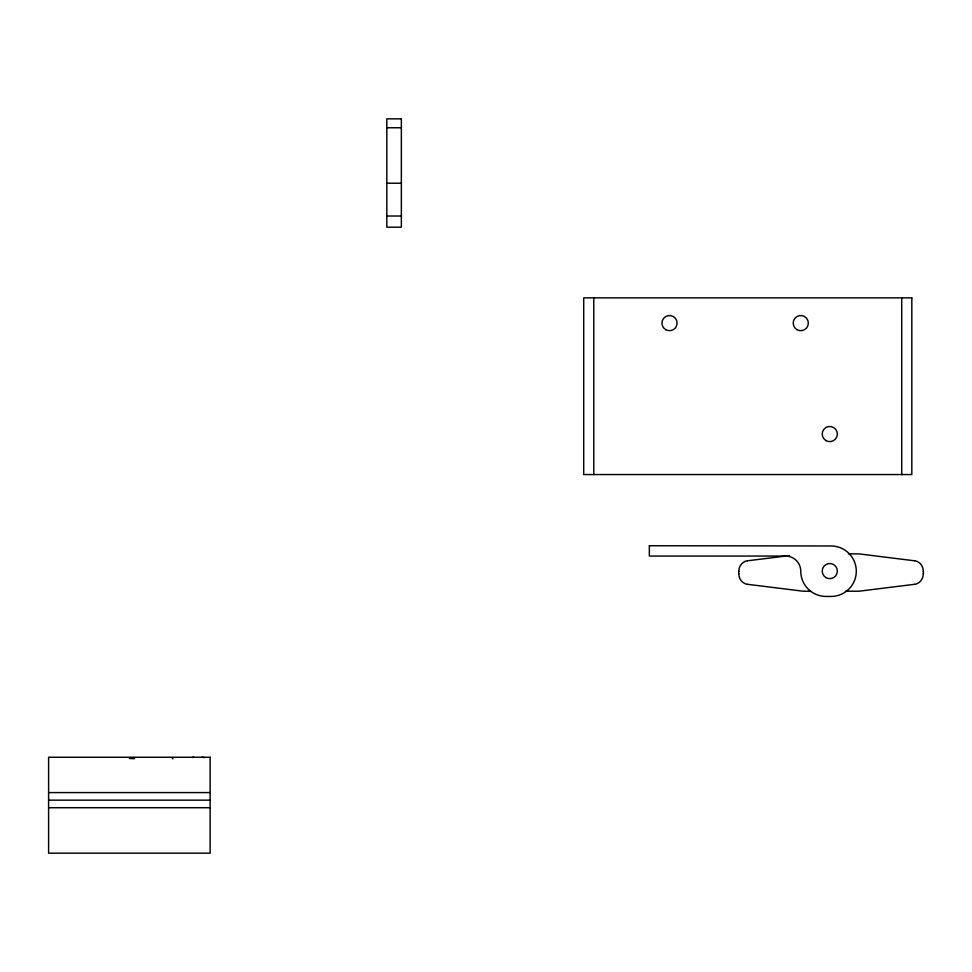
<?xml version="1.0" encoding="UTF-8"?>
<svg xmlns="http://www.w3.org/2000/svg" width="972" height="972" viewBox="0 0 972 972"><rect width="100%" height="100%" fill="white"/><g stroke="black" fill="none" stroke-linecap="round" stroke-linejoin="round"><path stroke-width="1.46" d="M747.626 560.783L789.592 555.571M914.482 584.318L859.041 591.207L845.421 591.207M386.82 127.757L401.351 127.757M386.82 183.21L401.351 183.21M386.82 216.015L401.351 216.015M848.447 553.894L859.041 553.894L914.482 560.783M810.636 591.207L803.079 591.207L747.626 584.318M48.6 792.581L210.134 792.581M48.6 800.15L210.134 800.15M48.6 807.72L210.134 807.72M923.4 571.366L923.4 573.735M901.724 297.869L901.724 474.555M738.708 571.366L738.708 573.735M593.795 297.869L593.795 474.555M914.506 560.625A10.473 10.473 0 0 1 923.242 571.366M923.242 573.735A10.473 10.473 0 0 1 914.506 584.464M738.878 571.366A10.473 10.473 0 0 1 747.602 560.625M747.602 584.464A10.473 10.473 0 0 1 738.878 573.735M193.975 757.237A67.42 2.673 -0.8 0 1 192.274 757.467M172.251 758.682A67.42 2.576 -1 0 1 172.955 758.695M129.337 758.476A75.488 0.972 2.1 0 1 134.586 758.682M202.067 757.188A75.488 2.819 0 0 1 204.375 757.65M649.357 545.742L649.345 556.057L785.619 556.057A15.139 15.139 0 0 1 800.77 571.196A25.236 25.236 0 0 0 825.981 596.443L831.024 596.456A25.236 25.236 0 0 0 856.296 571.244A25.236 25.236 0 0 0 831.084 545.972L649.357 545.742M401.351 118.839L386.82 118.839L386.82 227.193L401.351 227.193L401.351 118.839M911.821 297.869L583.698 297.869L583.698 474.555L911.821 474.555L911.821 297.869M210.134 757.249L48.6 757.249L48.6 853.161L210.134 853.161L210.134 757.249M665.735 329.666A7.569 7.569 0 0 0 677.095 323.105A7.569 7.569 0 0 0 665.735 316.544A7.569 7.569 0 0 0 665.735 329.666M796.979 329.666A7.569 7.569 0 0 0 808.34 323.105A7.569 7.569 0 0 0 796.979 316.544A7.569 7.569 0 0 0 796.979 329.666M825.993 440.608A7.569 7.569 0 0 0 837.354 434.047A7.569 7.569 0 0 0 825.993 427.498A7.569 7.569 0 0 0 825.993 440.608M825.993 577.635A7.569 7.569 0 0 0 837.354 571.086A7.569 7.569 0 0 0 825.993 564.525A7.569 7.569 0 0 0 825.993 577.635"/></g></svg>
